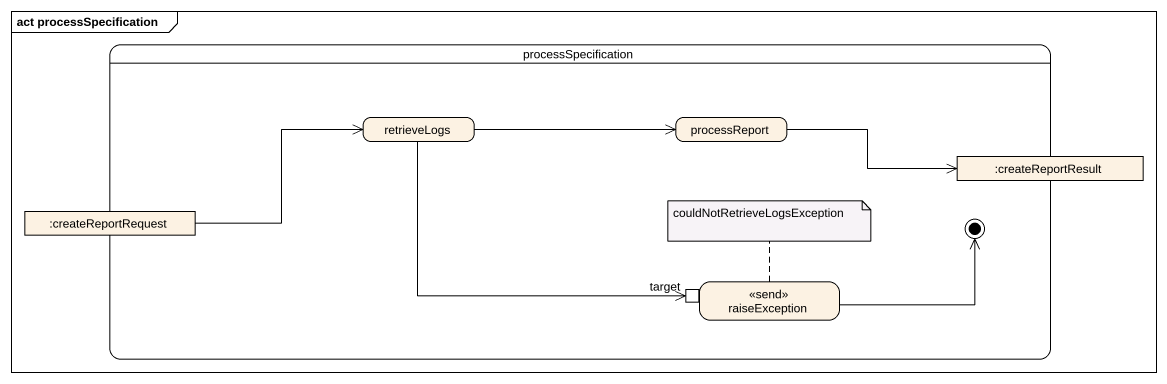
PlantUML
@startuml
mainframe act processSpecification
hide empty description
state processSpecification {
  state retrieveLogs
  state processReport
  state ":createReportResult" as createReportResult <<object>>
  state ":createReportRequest" as createReportRequest <<object>>
  state raiseException <<send>> {
    state target <<inputPin>>
  }
  raiseException -right-> [*]
}
retrieveLogs -right-> processReport
retrieveLogs --> target
processReport -right-> createReportResult
createReportRequest -right-> retrieveLogs
note top of raiseException : couldNotRetrieveLogsException
@enduml
